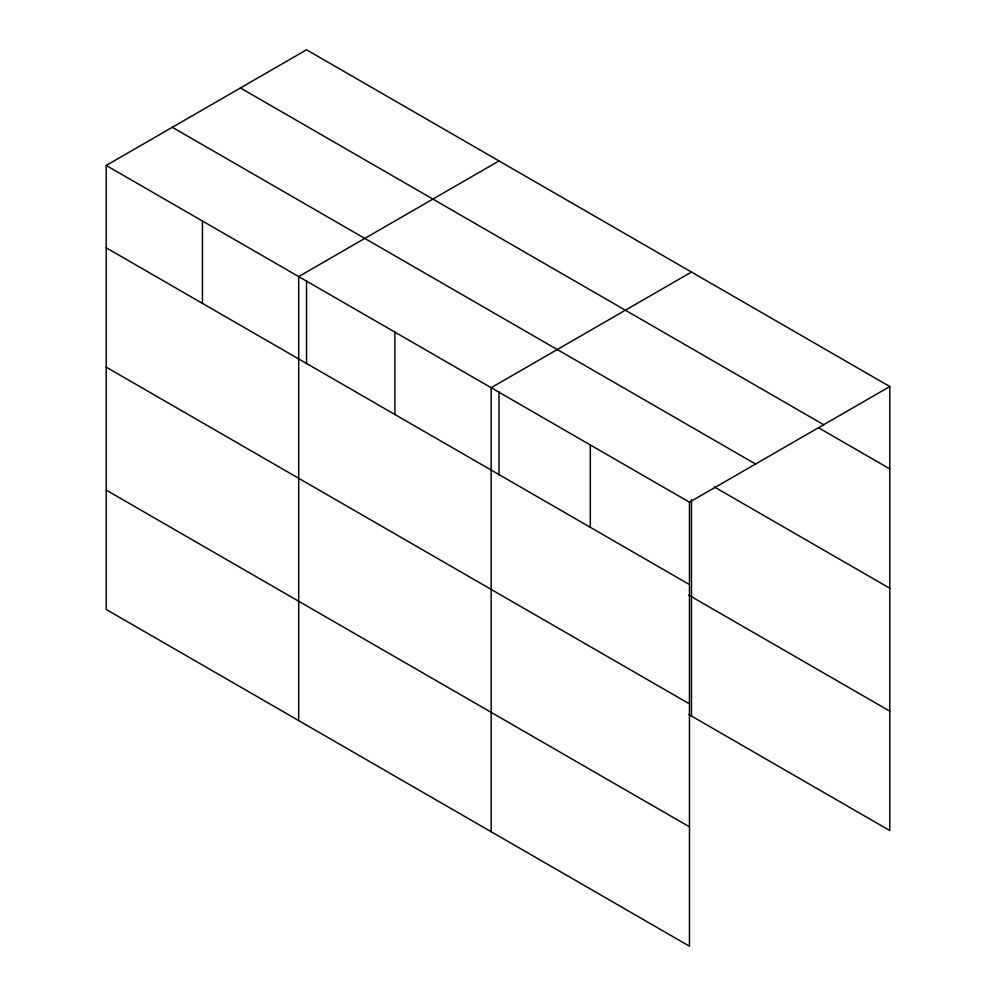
<?xml version="1.0" encoding="UTF-8"?>
<svg xmlns="http://www.w3.org/2000/svg" width="996" height="996" viewBox="0 0 996 996"><rect width="100%" height="100%" fill="white"/><g stroke="black" fill="none" stroke-linecap="round" stroke-linejoin="round"><path stroke-width="1.49" d="M689.469 703.898L689.469 502.196L106.211 165.461L106.211 609.465L689.469 946.2L689.469 703.898L106.211 367.163M688.809 714.505L889.789 830.54L889.789 386.535L306.531 49.8L106.211 165.461M499.008 160.929L298.688 276.577L298.688 720.581M691.485 272.045L491.153 387.705L491.153 831.71M689.469 502.196L889.789 386.535M240.434 87.972L823.68 424.707M818.774 427.906L889.789 468.904M172.32 127.289L755.566 464.024M714.269 486.907L889.789 588.238M106.211 247.817L689.469 584.565M688.809 595.16L889.789 711.194M106.211 490.119L689.469 826.854M691.485 499.88L691.485 716.049M590.304 444.951L590.304 527.307M499.008 391.826L499.008 474.831M394.914 332.141L394.914 414.51M306.531 280.71L306.531 363.702M202.449 221.025L202.449 303.382"/></g></svg>
